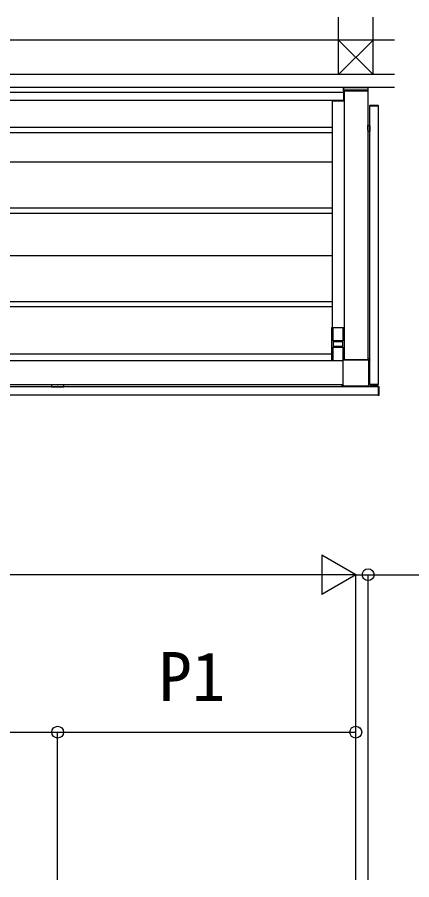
# Model space of a CAD drawing. Units: millimetres, scale not verified. Extents: x -10500 to 10500, y -15604 to 15536.
# Drawn here: x -3436 to -2232, y -370 to 2260 of the extents above; entities that cross this region are included whole.
import ezdxf
from ezdxf.enums import TextEntityAlignment as Align

# ---------------------------------------------------------------- set-up
doc = ezdxf.new("R2010")
doc.units = ezdxf.units.MM
doc.header["$LTSCALE"] = 80
for name, color, linetype in [('0-3_YKK_12', 2, 'Continuous'), ('0-4_YKK_13', 4, 'Continuous'), ('0-6_YKK_D', 6, 'Continuous'), ('0-8_YSS_K', 3, 'Continuous')]:
    doc.layers.add(name, color=color, linetype=linetype)
doc.styles.add('ＭＳ ゴシック', font='')
doc.styles.get('ＭＳ ゴシック').set_extended_font_data('MS Gothic')

msp = doc.modelspace()

# ---------------------------------------------------------------- linework, layer by layer
at = {"layer": '0-3_YKK_12'}
for p, q in [((-2440.5, 2046.4), (-5095.3, 2046.4)), ((-2440.5, 2031.4), (-5085, 2031.4)), ((-2440.5, 2046.4), (-2440.5, 2006.4)), ((-2438.5, 2036.4), (-2438.5, 1216.09)), ((-2365.5, 2036.4), (-2438.5, 2036.4)), ((-2366, 2036.4), (-2366, 1216.02)), ((-2365.5, 2036.4), (-2365.5, 1215.88)), ((-2440.5, 2006.4), (-5084.7, 2006.4)), ((-2475, 2005.9), (-2438.5, 2005.9)), ((-2334.5, 1989.4), (-2359.5, 1989.4)), ((-2442.19, 1212.4), (-5092.8, 1212.4)), ((-2334, 1133.4), (-5127.5, 1133.4)), ((-2441.98, 1139.4), (-5093.02, 1139.4)), ((-2442.12, 1139.9), (-5092.88, 1139.9))]:
    msp.add_line(p, q, dxfattribs=at)
for points in [[(-2475, 2005.9), (-2475, 1313.9), (-2438.5, 1313.9)], [(-2334.5, 1989.4), (-2334.5, 1140.9), (-2359.5, 1140.9), (-2359.5, 1989.4)], [(-2334, 1133.4), (-2334, 1108.4), (-5127.5, 1108.4)]]:
    msp.add_lwpolyline(points, dxfattribs=at)
at = {"layer": '0-4_YKK_13'}
for p, q in [((-2440.5, 2046.4), (-2364.5, 2046.4)), ((-2440.5, 2036.4), (-2440.5, 2046.4)), ((-2439.5, 2035.4), (-2438.5, 2035.4)), ((-2439, 2037.9), (-2439, 2036.4)), ((-2439, 2036.4), (-2365, 2036.4)), ((-2438, 2038.9), (-2366, 2038.9)), ((-2365.5, 2035.4), (-2365.5, 2035.4)), ((-2365, 2036.4), (-2365, 2037.9)), ((-2364.5, 2036.4), (-2364.5, 2046.4)), ((-2359.8, 1989.4), (-2359.7, 1990.96)), ((-2334.2, 1989.4), (-2359.8, 1989.4)), ((-2358.71, 1991.9), (-2358.41, 1991.9)), ((-2358.41, 1991.9), (-2335.59, 1991.9)), ((-2335.59, 1991.9), (-2335.29, 1991.9)), ((-2334.3, 1990.96), (-2334.2, 1989.4)), ((-5062, 1925.4), (-2475, 1925.4)), ((-2365.5, 1915.9), (-2365.5, 1930.4)), ((-2365.5, 1930.4), (-2359.5, 1930.4)), ((-2359.59, 1924.49), (-2359.59, 1915.51)), ((-2359.56, 1924.99), (-2359.5, 1925)), ((-2359.5, 1930.4), (-2359.5, 1925)), ((-5062, 1909.4), (-2475, 1909.4)), ((-2359.8, 1911.9), (-2365.5, 1911.9)), ((-2359.56, 1915.01), (-2359.5, 1915)), ((-2359.5, 1915), (-2359.5, 1912.2)), ((-5062, 1819.4), (-2475, 1819.4)), ((-5062, 1679.4), (-2475, 1679.4)), ((-5062, 1663.4), (-2475, 1663.4)), ((-5062, 1533.9), (-2475, 1533.9)), ((-5062, 1393.9), (-2475, 1393.9)), ((-5062, 1377.9), (-2475, 1377.9)), ((-2441.5, 1313.6), (-2472.5, 1313.6)), ((-2441.5, 1273.9), (-2441.5, 1313.9)), ((-2472, 1270.4), (-2472, 1257.4)), ((-2471, 1271.4), (-2443, 1271.4)), ((-2470, 1271.4), (-2470, 1273.9)), ((-2444, 1273.4), (-2470, 1273.4)), ((-2444, 1273.9), (-2444, 1271.4)), ((-2442, 1257.4), (-2442, 1270.4)), ((-2443, 1256.4), (-2471, 1256.4)), ((-2470, 1253.9), (-2470, 1256.4)), ((-2470, 1254.4), (-2444, 1254.4)), ((-2445, 1253.9), (-2469, 1253.9)), ((-2444, 1256.4), (-2444, 1253.9)), ((-2476, 1232.9), (-5061, 1232.9)), ((-2476, 1213.9), (-2441.77, 1213.9)), ((-2472.5, 1214.2), (-2441.6, 1214.2)), ((-2442.2, 1212.1), (-2442.2, 1140.7)), ((-2442.15, 1212.1), (-2442.15, 1140.7)), ((-2366.8, 1216.1), (-2438.2, 1216.1)), ((-2438.2, 1216.05), (-2366.8, 1216.05)), ((-2359.8, 1218.4), (-2365.5, 1218.4)), ((-2362.85, 1212.1), (-2362.85, 1140.7)), ((-2362.8, 1140.7), (-2362.8, 1212.1)), ((-2359.59, 1205.81), (-2359.59, 1214.79)), ((-2359.56, 1215.29), (-2359.5, 1215.3)), ((-2359.5, 1215.3), (-2359.5, 1218.1)), ((-2362.8, 1199.9), (-2359.5, 1199.9)), ((-2359.56, 1205.31), (-2359.5, 1205.3)), ((-2359.5, 1199.9), (-2359.5, 1205.3)), ((-3331.5, 1139.4), (-3331.5, 1133.7)), ((-3331.2, 1133.4), (-3328.4, 1133.4)), ((-3328.39, 1133.46), (-3328.4, 1133.4)), ((-3327.89, 1133.49), (-3318.91, 1133.49)), ((-3313, 1139.4), (-3327.5, 1139.4)), ((-3318.41, 1133.46), (-3318.4, 1133.4)), ((-3318.4, 1133.4), (-3313, 1133.4)), ((-3313, 1139.4), (-3313, 1139.37)), ((-3313, 1133.43), (-3313, 1133.4)), ((-3297.5, 1139.4), (-3312, 1139.4)), ((-3312, 1139.4), (-3312, 1139.37)), ((-3312, 1133.43), (-3312, 1133.4)), ((-3312, 1133.4), (-3306.6, 1133.4)), ((-3306.59, 1133.46), (-3306.6, 1133.4)), ((-3306.09, 1133.49), (-3297.11, 1133.49)), ((-3296.61, 1133.46), (-3296.6, 1133.4)), ((-3296.6, 1133.4), (-3293.8, 1133.4)), ((-3293.5, 1133.7), (-3293.5, 1139.4)), ((-2444.5, 1133.7), (-2444.5, 1139.4)), ((-2441.4, 1133.4), (-2444.2, 1133.4)), ((-2441.39, 1133.46), (-2441.4, 1133.4)), ((-2431.91, 1133.49), (-2440.89, 1133.49)), ((-2438.2, 1136.75), (-2366.8, 1136.75)), ((-2438.2, 1136.7), (-2366.8, 1136.7)), ((-2431.41, 1133.46), (-2431.4, 1133.4)), ((-2426, 1133.4), (-2431.4, 1133.4)), ((-2426, 1136.7), (-2426, 1133.4)), ((-2359.8, 1140.9), (-2359.7, 1139.34)), ((-2334.2, 1140.9), (-2359.8, 1140.9)), ((-2358.71, 1138.4), (-2358.41, 1138.4)), ((-2358.41, 1138.4), (-2335.59, 1138.4)), ((-2335.59, 1138.4), (-2335.29, 1138.4)), ((-2334.3, 1139.34), (-2334.2, 1140.9)), ((-2334, 1133.7), (-2334, 1108.1)), ((-2332.44, 1133.6), (-2334, 1133.7)), ((-2331.5, 1132.31), (-2331.5, 1132.61)), ((-2331.5, 1109.49), (-2331.5, 1132.31)), ((-2334, 1108.1), (-2332.44, 1108.2)), ((-2331.5, 1109.19), (-2331.5, 1109.49))]:
    msp.add_line(p, q, dxfattribs=at)
for points in [[(-2476, 1213.9), (-2476, 1313.9), (-2438.5, 1313.9)], [(-2472.5, 1313.9), (-2472.5, 1273.9), (-2441.5, 1273.9)], [(-2469, 1253.9), (-2472.5, 1253.9), (-2472.5, 1213.9)], [(-2441.5, 1214.36), (-2441.5, 1253.9), (-2445, 1253.9)]]:
    msp.add_lwpolyline(points, dxfattribs=at)
for centre, radius, start, end in [((-2438, 2037.9), 1, 90, 180), ((-2366, 2037.9), 1, 0, 90), ((-2358.71, 1990.9), 1, 90, 176.5), ((-2335.29, 1990.9), 1, 3.5, 90), ((-2471, 1270.4), 1, 90, 180), ((-2443, 1270.4), 1, 0, 90), ((-2471, 1257.4), 1, 180, 270), ((-2443, 1257.4), 1, 270, 0), ((-2438.2, 1212.1), 4, 90, 180), ((-2438.2, 1212.1), 3.95, 90, 180), ((-2366.8, 1212.1), 4, 0, 90), ((-2366.8, 1212.1), 3.95, 0, 90), ((-2368.6, 1176.4), 6.1, 341.95614, 18.04386), ((-2438.2, 1140.7), 4, 180, 270), ((-2438.2, 1140.7), 3.95, 180, 270), ((-2366.8, 1140.7), 3.95, 270, 0), ((-2366.8, 1140.7), 4, 270, 0), ((-2358.71, 1139.4), 1, 183.5, 270), ((-2335.29, 1139.4), 1, 270, 356.5), ((-2332.5, 1132.61), 1, 0, 86.5), ((-2332.5, 1109.19), 1, 273.5, 0)]:
    msp.add_arc(centre, radius, start, end, dxfattribs=at)
for centre, major_axis, ratio, start_param, end_param in [((-2439.5, 2036.4), (-0.71, -0.71), 0.99628, 5.4996506, 7.06672), ((-2365.5, 2036.4), (0.71, -0.71), 0.99628, 5.4996506, 7.06672), ((-2359.56, 1924.49), (0, -0.5), 0.061163, 3.1503193, 4.712389), ((-2359.8, 1912.2), (-0.213, 0.213), 0.99628, 2.358058, 3.9251274), ((-2359.56, 1915.51), (0, -0.5), 0.061163, 4.712389, 6.2744587), ((-2359.8, 1218.1), (-0.213, -0.213), 0.99628, 2.358058, 3.9251274), ((-2359.56, 1214.79), (0, 0.5), 0.061163, 0.0087266, 1.5707963), ((-2359.56, 1205.81), (0, 0.5), 0.061163, 1.5707963, 3.132866), ((-3331.2, 1133.7), (0.213, 0.213), 0.99628, 2.358058, 3.9251274), ((-3327.89, 1133.46), (0.5, 0), 0.061163, 1.5707963, 3.132866), ((-3318.91, 1133.46), (0.5, 0), 0.061163, 0.0087266, 1.5707963), ((-3312.5, 1139.37), (0.5, 0), 0.061163, 3.1415927, 6.2831853), ((-3312.5, 1133.43), (0.5, 0), 0.061163, 6.2831853, 9.424778), ((-3306.09, 1133.46), (0.5, 0), 0.061163, 1.5707963, 3.132866), ((-3297.11, 1133.46), (0.5, 0), 0.061163, 0.0087266, 1.5707963), ((-3293.8, 1133.7), (-0.213, 0.213), 0.99628, 2.358058, 3.9251274), ((-2444.2, 1133.7), (0.213, 0.213), 0.99628, 2.358058, 3.9251274), ((-2440.89, 1133.46), (-0.5, 0), 0.061163, 4.712389, 6.2744587), ((-2431.91, 1133.46), (-0.5, 0), 0.061163, 3.1503193, 4.712389)]:
    msp.add_ellipse(centre, major_axis=major_axis, ratio=ratio, start_param=start_param, end_param=end_param, dxfattribs=at)
at = {"layer": '0-6_YKK_D'}
for p, q in [((-2402.5, 560.4), (-2506.42, 620.4)), ((-2506.42, 620.4), (-2506.42, 500.4)), ((-2522.5, 560.4), (-5012.5, 560.4)), ((-2402.5, 560.4), (-2610.35, 560.4)), ((-2402.5, 560.4), (-2506.42, 500.4)), ((-2402.5, 560.4), (-2474.5, 560.4)), ((-2402.5, -369.6), (-2402.5, 561.4)), ((-2402.5, -369.6), (-2402.5, 561.4)), ((-2402.5, 560.4), (-2365, 560.4)), ((-2365, -369.6), (-2365, 561.4)), ((-2365, 560.4), (-1645.77, 560.4)), ((-4222.5, 80.4), (-3312.5, 80.4)), ((-3312.5, -369.6), (-3312.5, 81.4)), ((-3312.5, -369.6), (-3312.5, 81.4)), ((-3312.5, 80.4), (-2402.5, 80.4)), ((-2402.5, -369.6), (-2402.5, 81.4))]:
    msp.add_line(p, q, dxfattribs=at)
for centre in [(-2365, 560.4), (-3312.5, 80.4), (-3312.5, 80.4), (-2402.5, 80.4)]:
    msp.add_circle(centre, 18, dxfattribs=at)
at = {"layer": '0-8_YSS_K'}
for p, q in [((-2455, 2085.4), (-2455, 2260.4)), ((-2350, 2085.4), (-2350, 2260.4)), ((-2284, 2190.4), (-5132.5, 2190.4)), ((-2350, 2190.4), (-2455, 2085.4)), ((-2455, 2190.4), (-2350, 2085.4)), ((-2284, 2085.4), (-5132.5, 2085.4)), ((-2284, 2046.4), (-5132.5, 2046.4))]:
    msp.add_line(p, q, dxfattribs=at)

# ---------------------------------------------------------------- texts
at = {"layer": '0-6_YKK_D', "style": 'ＭＳ ゴシック'}
msp.add_text('P1', height=149.6, dxfattribs=at).set_placement((-3004.7, 130.4), align=Align.BOTTOM_LEFT)

doc.saveas('drawing.dxf')
